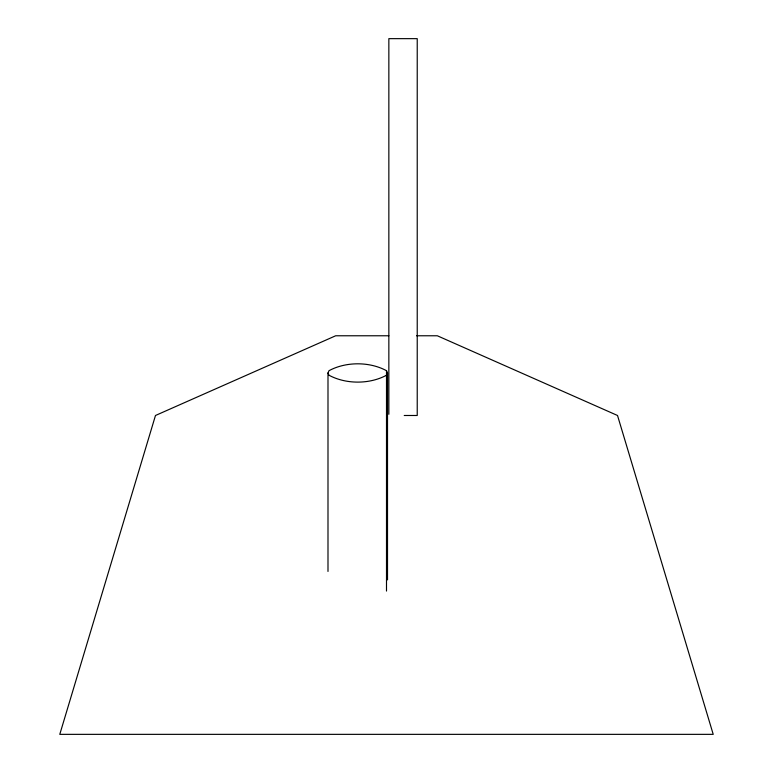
<?xml version="1.0" encoding="UTF-8"?>
<svg xmlns="http://www.w3.org/2000/svg" width="773" height="773" viewBox="0 0 773 773"><rect width="100%" height="100%" fill="white"/><g stroke="black" fill="none" stroke-linecap="round" stroke-linejoin="round"><path stroke-width="1.16" d="M327.994 571.44L327.994 372.963L329.008 370.692C345.946 361.522 369.552 361.522 386.5 370.692L387.515 372.963L387.515 579.866M386.5 591.065L386.5 375.234L387.515 372.963M386.5 375.234C369.552 384.403 345.946 384.403 329.008 375.234L327.994 372.963M388.896 335.772L335.675 335.772L155.479 415.488L59.782 734.35L713.218 734.35L617.521 415.488L437.325 335.772L416.589 335.772M404.221 415.488L417.227 415.488L417.227 38.65L388.848 38.65L388.848 414.28M386.5 370.692L386.519 375.494M386.887 468.071L387.254 559.449"/></g></svg>
